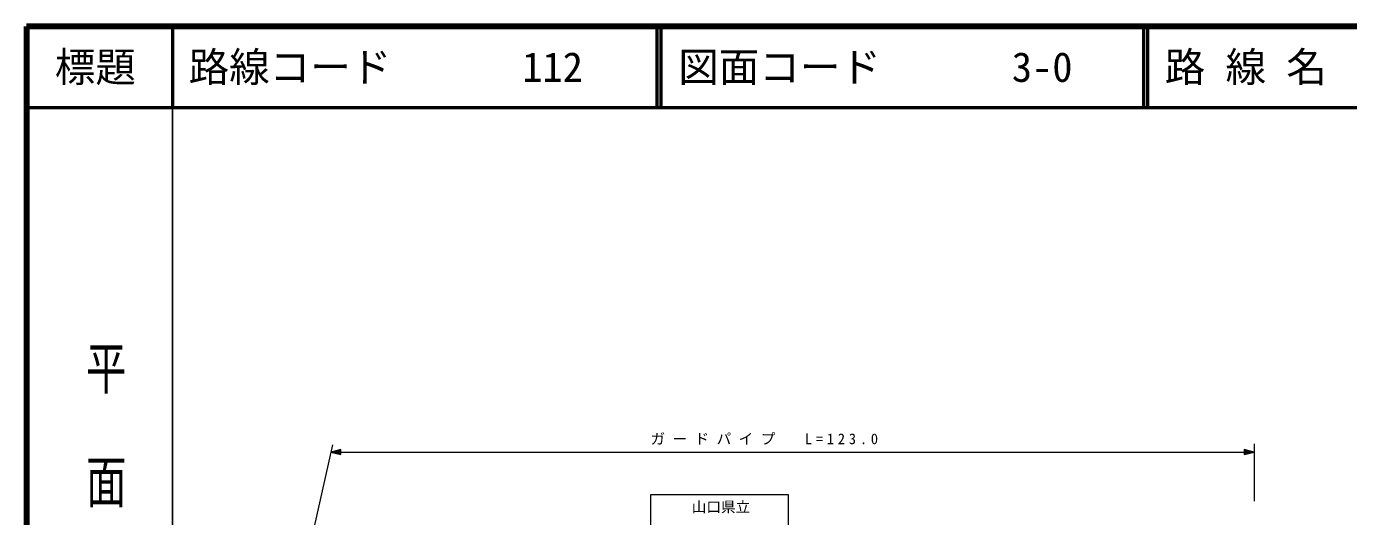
# Model space of a CAD drawing. Units: millimetres, scale not verified. Extents: x 40000 to 680000, y 20000 to 380000.
# Drawn here: x 40000 to 203046, y 319588 to 380000 of the extents above; entities that cross this region are included whole.
import ezdxf
from ezdxf.enums import TextEntityAlignment as Align

# ---------------------------------------------------------------- set-up
doc = ezdxf.new("R2010")
doc.units = ezdxf.units.MM
doc.header["$LTSCALE"] = 1000
for name, color, linetype, lineweight in [('M-BGD-HTXT', 7, 'Continuous', 13), ('M-TTL', 2, 'Continuous', 140), ('M-TTL-BAND', 7, 'Continuous', 25), ('M-TTL-LINE', 7, 'Continuous', 50)]:
    doc.layers.add(name, color=color, linetype=linetype, lineweight=lineweight)
doc.layers.add('M-TTL-TXT', color=7, linetype='Continuous')
doc.styles.add('@ＭＳ ゴシック', font='')
doc.styles.add('ＭＳ ゴシック', font='')
doc.styles.get('@ＭＳ ゴシック').set_extended_font_data('@MS Gothic')
doc.styles.get('ＭＳ ゴシック').set_extended_font_data('MS Gothic')

msp = doc.modelspace()

# ---------------------------------------------------------------- linework, layer by layer
at = {"layer": 'M-BGD-HTXT'}
for p, q in [((77736, 328448), (61587, 256519)), ((78781, 327843), (77531, 327531)), ((77659, 327531), (78749, 327797)), ((78749, 327797), (78749, 327265)), ((78781, 327218), (78781, 327843)), ((191426, 327531), (190176, 327843)), ((190176, 327843), (190176, 327218)), ((190254, 327312), (190254, 327750)), ((190254, 327750), (191170, 327531)), ((191426, 328531), (191426, 321485)), ((77531, 327531), (78781, 327218)), ((77531, 327531), (191426, 327531)), ((78749, 327265), (77662, 327531)), ((77912, 327531), (78656, 327703)), ((78656, 327359), (77912, 327531)), ((78040, 327531), (78609, 327656)), ((78165, 327531), (78562, 327609)), ((78562, 327609), (78165, 327531)), ((78656, 327703), (78656, 327359)), ((190176, 327218), (191426, 327531)), ((190207, 327265), (191295, 327531)), ((191170, 327531), (190254, 327312)), ((191045, 327531), (190301, 327359)), ((190348, 327406), (190348, 327656)), ((190348, 327656), (190917, 327531)), ((190917, 327531), (190348, 327406)), ((190442, 327531), (190664, 327531)), ((117002, 314922), (117002, 322323)), ((117002, 322323), (133934, 322323)), ((133934, 322323), (133934, 314922))]:
    msp.add_line(p, q, dxfattribs=at)
at = {"layer": 'M-TTL'}
for p, q in [((40000, 380000), (40000, 20000)), ((680000, 380000), (40000, 380000))]:
    msp.add_line(p, q, dxfattribs=at)
at = {"layer": 'M-TTL-BAND'}
msp.add_line((58000, 370000), (58000, 20000), dxfattribs=at)
at = {"layer": 'M-TTL-LINE'}
for p, q in [((58000, 380000), (58000, 370000)), ((117750, 380000), (117750, 370000)), ((118250, 380000), (118250, 370000)), ((177750, 380000), (177750, 370000)), ((178250, 380000), (178250, 370000)), ((40000, 370000), (680000, 370000))]:
    msp.add_line(p, q, dxfattribs=at)

# ---------------------------------------------------------------- texts
at = {"layer": 'M-BGD-HTXT', "style": 'ＭＳ ゴシック'}
msp.add_text('山口県立', height=1320, dxfattribs=at).set_placement((122056, 319717), align=Align.BOTTOM_LEFT)
at = {"layer": 'M-BGD-HTXT', "insert": (116960, 328431), "char_height": 1320, "attachment_point": 7, "style": 'ＭＳ ゴシック'}
msp.add_mtext('\\T1.51;ガードパイプ\u3000L=123.0', dxfattribs=at)
at = {"layer": 'M-TTL-BAND', "style": '@ＭＳ ゴシック', "width": 1.4}
msp.add_text('平  面  図', height=3666, rotation=270, dxfattribs=at).set_placement((49777, 306475), align=Align.MIDDLE_RIGHT)
at = {"layer": 'M-TTL-TXT', "style": 'ＭＳ ゴシック'}
msp.add_text('標題', height=3666, dxfattribs=at).set_placement((48500, 375000), align=Align.MIDDLE_CENTER)
for s, p in [('路線コード', (60000, 375000)), ('112', (101142, 375000)), ('図面コード', (120380, 375000)), ('3-0', (161521, 375000)), ('路 線 名', (180380, 375000))]:
    msp.add_text(s, height=3666, dxfattribs=at).set_placement(p, align=Align.MIDDLE_LEFT)

doc.saveas('drawing.dxf')
